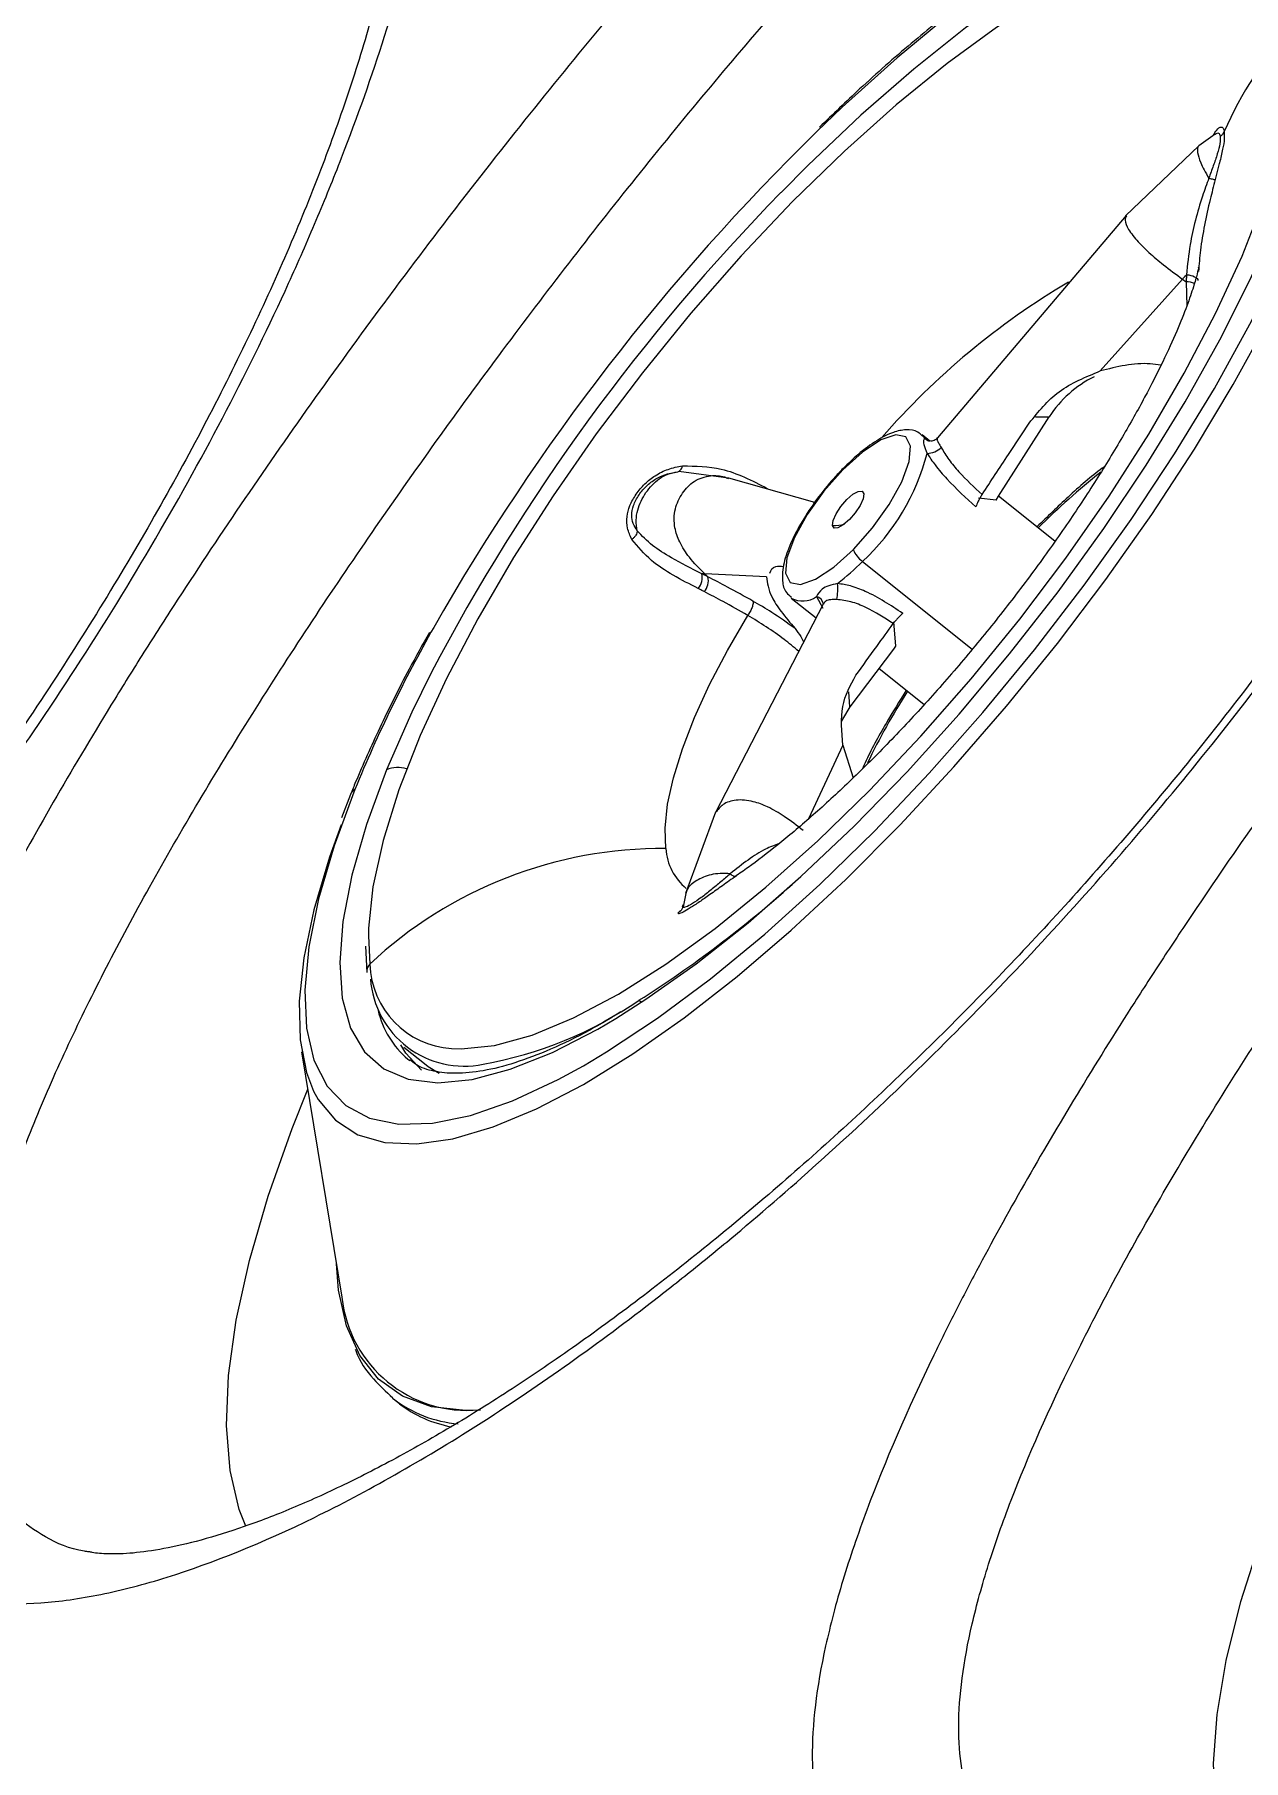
# Model space of a CAD drawing. Extents: x 398 to 508, y 623 to 782.
# Drawn here: x 495.358 to 497.406, y 658.64 to 661.564 of the extents above; entities that cross this region are included whole.
import ezdxf

# ---------------------------------------------------------------- set-up
doc = ezdxf.new("R2010")
doc.units = 0
doc.header["$MEASUREMENT"] = 0
doc.layers.add('GEOMETRY', color=2, linetype='Continuous', lineweight=25)

msp = doc.modelspace()

# ---------------------------------------------------------------- linework, layer by layer
at = {"layer": 'GEOMETRY'}
for p, q in [((497.3582, 661.3952), (497.3301, 661.375)), ((497.3734, 661.3994), (497.3734, 661.3907)), ((497.3303, 661.3751), (497.2063, 661.2567)), ((497.365, 661.3451), (497.358, 661.3181)), ((497.207, 661.2575), (496.8875, 660.8804)), ((497.1633, 660.9938), (497.3026, 661.1494)), ((497.3026, 661.1494), (497.3089, 661.1449)), ((497.3089, 661.1449), (497.3099, 661.1039)), ((496.9909, 660.7815), (497.0769, 660.9162)), ((497.0533, 660.9163), (497.0769, 660.9162)), ((496.8748, 660.8749), (496.8614, 660.8856)), ((496.8666, 660.8793), (496.8614, 660.8856)), ((496.8739, 660.8746), (496.8666, 660.8793)), ((496.4301, 660.8196), (496.4476, 660.8232)), ((496.5335, 660.8124), (496.4492, 660.8233)), ((496.6797, 660.7712), (496.5339, 660.8123)), ((496.9867, 660.7748), (496.9569, 660.7781)), ((496.9867, 660.7748), (496.9909, 660.7815)), ((497.0864, 660.7055), (496.9911, 660.7818)), ((496.5981, 660.6452), (496.4932, 660.6502)), ((496.4987, 660.6451), (496.4932, 660.6502)), ((496.7606, 660.6712), (496.9463, 660.5226)), ((496.6941, 660.599), (496.5114, 660.2458)), ((496.6399, 660.609), (496.6819, 660.5754)), ((496.6824, 660.6116), (496.6933, 660.5922)), ((496.6938, 660.6015), (496.6942, 660.6)), ((496.8128, 660.5686), (496.8165, 660.5274)), ((496.8165, 660.5274), (496.8128, 660.5226)), ((496.8128, 660.5226), (496.7388, 660.4246)), ((496.7884, 660.4902), (496.8652, 660.4287)), ((496.7388, 660.4246), (496.7376, 660.4505)), ((496.7273, 660.3599), (496.6692, 660.2351)), ((496.7273, 660.3599), (496.7445, 660.3043)), ((495.8931, 660.2763), (495.8779, 660.2369)), ((496.5117, 660.2465), (496.4607, 660.1083)), ((496.4616, 660.1112), (496.4566, 660.0862)), ((496.4477, 660.0752), (496.4521, 660.0799)), ((495.9234, 660.0368), (495.9261, 659.9891)), ((495.9187, 660.0194), (495.9207, 659.9745)), ((496.3819, 659.9276), (496.386, 659.9242)), ((495.8104, 659.8405), (495.8787, 659.4245)), ((495.9836, 659.8485), (496.0211, 659.8184)), ((495.9905, 659.8278), (495.9935, 659.8255)), ((495.966, 659.2523), (495.976, 659.2443))]:
    msp.add_line(p, q, dxfattribs=at)
at = {"layer": 'GEOMETRY', "flags": 128}
for points in [[(497.5135, 661.2797), (497.5488, 661.3754), (497.5749, 661.4647), (497.5914, 661.5465), (497.5983, 661.6199), (497.5954, 661.6841), (497.5828, 661.7385), (497.5606, 661.7823), (497.529, 661.8152), (497.4885, 661.8368), (497.4393, 661.8469), (497.3822, 661.8453), (497.3176, 661.832), (497.2464, 661.8072), (497.1692, 661.7712), (497.087, 661.7244), (497.0006, 661.6672), (496.911, 661.6004), (496.8192, 661.5246), (496.7261, 661.4406), (496.6831, 661.3994)], [(497.4598, 661.2466), (497.4937, 661.3389), (497.5184, 661.4248), (497.5336, 661.5031), (497.5391, 661.5729), (497.5349, 661.6335), (497.5209, 661.6841), (497.4974, 661.7241), (497.4647, 661.7531), (497.423, 661.7707), (497.373, 661.7767), (497.3151, 661.7711), (497.2502, 661.7538), (497.1788, 661.7252), (497.1019, 661.6855), (497.0204, 661.6352), (496.9352, 661.575), (496.8474, 661.5054), (496.7579, 661.4273), (496.6678, 661.3417), (496.6225, 661.296)], [(497.1716, 661.6792), (497.1433, 661.6664), (497.0676, 661.6263), (496.9874, 661.5755), (496.9037, 661.5147), (496.8175, 661.4448), (496.7299, 661.3665), (496.6421, 661.2808), (496.555, 661.1889), (496.4699, 661.0918), (496.3877, 660.9909), (496.3096, 660.8873), (496.2365, 660.7825), (496.1692, 660.6776), (496.1088, 660.574), (496.0559, 660.473), (496.0112, 660.376), (495.9752, 660.284), (495.9484, 660.1983), (495.9312, 660.1199), (495.9237, 660.0499), (495.9234, 660.0368)], [(496.0644, 659.8459), (496.0806, 659.8453), (496.1372, 659.8511), (496.201, 659.8687), (496.2712, 659.8977), (496.3469, 659.9379), (496.4271, 659.9887), (496.5108, 660.0494), (496.597, 660.1194), (496.6846, 660.1977), (496.7725, 660.2833), (496.8595, 660.3753), (496.9447, 660.4723), (497.0268, 660.5732), (497.105, 660.6768), (497.1781, 660.7817), (497.2453, 660.8866), (497.3057, 660.9901), (497.3587, 661.0911), (497.4034, 661.1882), (497.4394, 661.2801)], [(496.3426, 659.8968), (496.3937, 659.9293), (496.4788, 659.9895), (496.5667, 660.0591), (496.6562, 660.1372), (496.7463, 660.2228), (496.8359, 660.3149), (496.9241, 660.4126), (497.0096, 660.5146), (497.0917, 660.6197), (497.1692, 660.7267), (497.2413, 660.8344), (497.3072, 660.9415), (497.366, 661.0467), (497.417, 661.1488), (497.4455, 661.2122)], [(496.2879, 659.8168), (496.3271, 659.8401), (496.4135, 659.8973), (496.5031, 659.9641), (496.5949, 660.0399), (496.688, 660.1239), (496.7812, 660.215), (496.8737, 660.3124), (496.9643, 660.415), (497.0521, 660.5215), (497.1361, 660.6309), (497.2155, 660.742), (497.2892, 660.8535), (497.3566, 660.9642), (497.4169, 661.0729), (497.4678, 661.1751)], [(497.3093, 661.1568), (497.3132, 661.1565), (497.3169, 661.1558), (497.3202, 661.1549), (497.3232, 661.1536), (497.3255, 661.1522), (497.3273, 661.1506), (497.3283, 661.1489), (497.3285, 661.1471)], [(495.8307, 659.7739), (495.8385, 659.7597), (495.8675, 659.7244), (495.9053, 659.6999), (495.9514, 659.6865), (496.0054, 659.6842), (496.0666, 659.693), (496.1346, 659.713), (496.2085, 659.7438), (496.2877, 659.7852), (496.3713, 659.8368), (496.4584, 659.898), (496.5482, 659.9681), (496.6398, 660.0465), (496.7321, 660.1324), (496.8243, 660.2249), (496.9154, 660.323), (497.0044, 660.4257), (497.0906, 660.532), (497.1729, 660.6408), (497.2505, 660.7509), (497.3227, 660.8613), (497.3886, 660.9707), (497.4477, 661.0782)], [(496.745, 660.6913), (496.7773, 660.7279), (496.8056, 660.7675), (496.8271, 660.8062), (496.8397, 660.8404), (496.8421, 660.8665), (496.8342, 660.8822), (496.8167, 660.8858), (496.7913, 660.8769), (496.7605, 660.8565), (496.7273, 660.8266)], [(496.8666, 660.8793), (496.8693, 660.8772), (496.8721, 660.8757)], [(496.7273, 660.8266), (496.695, 660.7901), (496.6667, 660.7505), (496.6452, 660.7117), (496.6326, 660.6775), (496.6302, 660.6514), (496.6381, 660.6357), (496.6556, 660.6322), (496.681, 660.641), (496.7118, 660.6614), (496.745, 660.6913)], [(496.7096, 660.7321), (496.7108, 660.7406), (496.7158, 660.7519), (496.724, 660.7643), (496.7339, 660.7759), (496.7442, 660.7849), (496.7533, 660.7899), (496.7598, 660.7903), (496.7626, 660.7859)], [(496.7626, 660.7859), (496.7615, 660.7773), (496.7564, 660.766), (496.7483, 660.7536), (496.7384, 660.742), (496.728, 660.733), (496.719, 660.728), (496.7125, 660.7276), (496.7096, 660.7321)], [(496.4274, 660.1845), (496.426, 660.2195), (496.4303, 660.2597), (496.4401, 660.3047), (496.4553, 660.3539), (496.4758, 660.4066), (496.5014, 660.4624), (496.5316, 660.5203), (496.5661, 660.5798)], [(496.0296, 660.4822), (495.997, 660.4157), (495.9543, 660.3179)], [(496.7388, 660.4246), (496.7265, 660.4039), (496.7243, 660.399)], [(495.9543, 660.3179), (495.9204, 660.2256), (495.8956, 660.1397), (495.8804, 660.0614), (495.8749, 659.9916), (495.8792, 659.931), (495.8932, 659.8804), (495.9167, 659.8404), (495.9494, 659.8114), (495.9911, 659.7938), (496.0411, 659.7878), (496.099, 659.7934), (496.1639, 659.8107), (496.2353, 659.8393), (496.3122, 659.879), (496.3426, 659.8968)], [(495.9006, 660.2848), (495.8653, 660.1891), (495.8392, 660.0998), (495.8227, 660.018), (495.8158, 659.9446), (495.8187, 659.8804), (495.8313, 659.826), (495.8535, 659.7822), (495.8851, 659.7493), (495.9256, 659.7277), (495.9748, 659.7176), (496.0319, 659.7192), (496.0965, 659.7325), (496.1677, 659.7573), (496.2449, 659.7933), (496.2879, 659.8168)], [(495.8771, 660.2248), (495.8576, 660.1699), (495.8313, 660.0811), (495.8141, 659.9995), (495.8062, 659.9259), (495.8077, 659.8609), (495.8185, 659.8053), (495.8307, 659.7739)], [(496.0137, 659.8092), (495.9871, 659.8381), (495.9786, 659.8521)], [(496.0211, 659.8184), (496.025, 659.8154), (496.0432, 659.8042)], [(495.7157, 659.0368), (495.7048, 659.0651), (495.6893, 659.1312), (495.6833, 659.207), (495.6867, 659.2919), (495.6997, 659.3855), (495.7221, 659.4869), (495.7538, 659.5956), (495.7944, 659.7107), (495.8208, 659.7771)], [(496.1135, 659.2332), (496.0878, 659.2326), (496.0305, 659.2391), (495.9813, 659.2569), (495.9406, 659.2859), (495.9089, 659.3257), (495.8862, 659.3761), (495.873, 659.4367), (495.8694, 659.4813)], [(497.372, 658.4933), (497.3712, 658.4961), (497.3583, 658.5604), (497.355, 658.6344), (497.3611, 658.7176), (497.3768, 658.8094), (497.4017, 658.9091), (497.4359, 659.0161), (497.479, 659.1296), (497.4957, 659.1696)]]:
    msp.add_lwpolyline(points, dxfattribs=at)
at = {"layer": 'GEOMETRY'}
for centre, radius, start, end in [((497.9387, 661.1548), 0.616, 136.9707, 156.6004), ((499.3505, 658.6679), 3.8178, 134.3201, 150.3029), ((499.1001, 658.8682), 3.4689, 135.5819, 152.2702), ((497.7698, 660.0299), 1.2955, 120.6549, 138.9363), ((497.3087, 661.11), 0.0349, 66.3628, 89.6851), ((497.2395, 660.8103), 0.1941, 116.3942, 146.9389), ((496.5029, 660.9493), 0.3792, 312.8266, 345.4536), ((496.8682, 660.8918), 0.0378, 272.5421, 312.8487), ((497.9138, 659.8743), 1.2086, 128.3403, 135.0618), ((496.7131, 660.7864), 0.0545, 266.4175, 288.4846), ((496.7859, 660.707), 0.0439, 201.0308, 234.7395), ((496.4614, 660.6434), 0.0277, 318.8755, 14.5762), ((496.4711, 660.6386), 0.0283, 318.877, 13.191), ((496.4823, 660.9425), 0.3886, 307.3878, 315.731), ((496.6367, 660.6248), 0.0821, 347.2037, 6.2627), ((496.6591, 660.6443), 0.0402, 241.435, 305.4366), ((496.6792, 660.5966), 0.0153, 7.9423, 77.8869), ((498.151, 659.3604), 2.4329, 150.4738, 157.6674), ((497.8348, 659.8156), 1.1834, 147.4989, 154.2526), ((495.9732, 660.2788), 0.0434, 69.7186, 115.8749), ((495.9097, 660.2693), 0.018, 120.4101, 157.0675), ((496.4202, 659.4625), 0.7221, 89.4249, 133.1743), ((496.5218, 660.1904), 0.0945, 183.5613, 230.7229), ((495.3079, 661.618), 2.0027, 302.4285, 311.7384), ((495.9377, 659.9765), 0.0171, 132.5866, 182.4219), ((496.0736, 659.9931), 0.1475, 181.5588, 266.4486), ((496.0856, 659.9752), 0.1591, 184.1907, 281.663), ((495.9977, 660.4891), 0.6804, 280.1663, 304.3749), ((496.091, 659.9461), 0.1553, 193.2357, 229.6459), ((496.0912, 659.4465), 0.2136, 185.9275, 275.5294), ((496.0921, 659.4164), 0.2069, 231.9156, 265.3988), ((496.0991, 659.4031), 0.201, 232.237, 259.8493)]:
    msp.add_arc(centre, radius, start, end, dxfattribs=at)
for points, knots in [([(480.1587, 657.8866), (480.4175, 657.8713), (480.677, 657.8643), (481.0021, 657.866), (481.0671, 657.8669), (481.1973, 657.8696), (481.2624, 657.8715), (481.4573, 657.8787), (481.5868, 657.8856), (482.2322, 657.9297), (482.742, 657.9967), (483.4981, 658.1417), (483.7487, 658.1975), (484.0603, 658.2764), (484.1226, 658.2926), (484.2469, 658.326), (484.309, 658.3431), (484.4953, 658.3957), (484.6194, 658.4324), (484.9917, 658.5475), (485.2397, 658.6307), (485.6114, 658.7655), (485.7353, 658.8121), (485.921, 658.8845), (485.9829, 658.9091), (486.1063, 658.9589), (486.1679, 658.9842), (486.7201, 659.2147), (487.1998, 659.4418), (487.786, 659.7526), (487.9026, 659.8161), (488.1344, 659.9458), (488.2497, 660.0119), (488.4787, 660.1471), (488.5923, 660.2162), (488.8178, 660.3575), (488.9298, 660.4297), (489.4851, 660.798), (489.9159, 661.1166), (490.4373, 661.5451), (490.5409, 661.6324), (490.7452, 661.8091), (490.846, 661.8986), (491.1446, 662.1703), (491.3384, 662.3559), (491.9044, 662.9256), (492.2612, 663.3227), (492.934, 664.1513), (493.25, 664.5828), (493.618, 665.1449), (493.6903, 665.2585), (493.7966, 665.4305), (493.8317, 665.4882), (493.9012, 665.6041), (493.9355, 665.6622), (494.0373, 665.8371), (494.1037, 665.9543), (494.2335, 666.1898), (494.297, 666.3081), (494.4831, 666.6646), (494.6015, 666.9046), (494.7703, 667.2678), (494.8251, 667.3895), (494.9052, 667.5728), (494.9315, 667.634), (494.9835, 667.7568), (495.0091, 667.8184), (495.2359, 668.3727), (495.4111, 668.8668), (495.5979, 669.4864), (495.6336, 669.6105), (495.6848, 669.7967), (495.7014, 669.8587), (495.7338, 669.9831), (495.7495, 670.0454), (495.8258, 670.3574), (495.8795, 670.6086), (495.9721, 671.1141), (496.0109, 671.3685), (496.0575, 671.7527), (496.0711, 671.8812), (496.0886, 672.0747), (496.0939, 672.1392), (496.1036, 672.2687), (496.1079, 672.3335), (496.1424, 672.9173), (496.1405, 673.4358), (496.1048, 673.9543)], [0, 0, 0, 0, 0.03125, 0.03125, 0.039063, 0.039063, 0.046875, 0.046875, 0.0625, 0.0625, 0.125, 0.125, 0.15625, 0.15625, 0.164063, 0.164063, 0.171875, 0.171875, 0.1875, 0.1875, 0.21875, 0.21875, 0.234375, 0.234375, 0.242188, 0.242188, 0.25, 0.25, 0.3125, 0.3125, 0.328125, 0.328125, 0.34375, 0.34375, 0.359375, 0.359375, 0.375, 0.375, 0.4375, 0.4375, 0.453125, 0.453125, 0.46875, 0.46875, 0.5, 0.5, 0.5625, 0.5625, 0.625, 0.625, 0.640625, 0.640625, 0.648438, 0.648438, 0.65625, 0.65625, 0.671875, 0.671875, 0.6875, 0.6875, 0.71875, 0.71875, 0.734375, 0.734375, 0.742188, 0.742188, 0.75, 0.75, 0.8125, 0.8125, 0.828125, 0.828125, 0.835938, 0.835938, 0.84375, 0.84375, 0.875, 0.875, 0.90625, 0.90625, 0.921875, 0.921875, 0.929688, 0.929688, 0.9375, 0.9375, 1, 1, 1, 1]), ([(497.749, 662.7834), (497.6812, 662.7638), (497.6088, 662.7333), (497.5125, 662.6817), (497.4929, 662.6707), (497.4532, 662.6473), (497.433, 662.6349), (497.3721, 662.596), (497.3309, 662.5677), (497.2053, 662.4761), (497.1191, 662.406), (497.0077, 662.3073), (496.9852, 662.2869), (496.9402, 662.2454), (496.9176, 662.2242), (496.8499, 662.1595), (496.8046, 662.1147), (496.6684, 661.9759), (496.5771, 661.8773), (496.4618, 661.7465), (496.4388, 661.7201), (496.3931, 661.6669), (496.3704, 661.6402), (496.3024, 661.5594), (496.2576, 661.5049), (496.1686, 661.3945), (496.1246, 661.3386), (496.059, 661.2538), (496.0373, 661.2254), (495.994, 661.1682), (495.9724, 661.1393), (495.8656, 660.9952), (495.7842, 660.8807), (495.6682, 660.7099), (495.6306, 660.6532), (495.5757, 660.5684), (495.5576, 660.5401), (495.522, 660.4837), (495.5045, 660.4555), (495.419, 660.316), (495.3571, 660.2085), (495.2739, 660.0526), (495.2478, 660.0016), (495.2111, 659.9265), (495.1993, 659.9017), (495.1767, 659.8525), (495.1658, 659.8282), (495.1141, 659.709), (495.0811, 659.6201), (495.0443, 659.4962), (495.0341, 659.4565), (495.0222, 659.3992), (495.0188, 659.3805), (495.013, 659.3439), (495.0108, 659.3262), (495.0024, 659.2402), (495.005, 659.1798), (495.0228, 659.1016), (495.0311, 659.0776), (495.0471, 659.0448), (495.0531, 659.0344), (495.0662, 659.0148), (495.0733, 659.0056), (495.0964, 658.9798), (495.114, 658.9649), (495.144, 658.9462), (495.1546, 658.9406), (495.1768, 658.9306), (495.1883, 658.9262), (495.2487, 658.9075), (495.3049, 658.9023), (495.4006, 658.9091), (495.4345, 658.9139), (495.4882, 658.9247), (495.5066, 658.929), (495.5442, 658.9388), (495.5633, 658.9443), (495.6606, 658.9747), (495.7438, 659.0084), (495.8761, 659.0732), (495.9215, 659.0972), (496.0148, 659.15), (496.0621, 659.1785), (496.2055, 659.27), (496.3033, 659.339), (496.428, 659.4354), (496.4531, 659.4552), (496.5035, 659.4958), (496.5289, 659.5167), (496.6046, 659.5803), (496.6548, 659.6242), (496.8047, 659.7601), (496.9035, 659.8564), (497.05, 660.0099), (497.0986, 660.0627), (497.1936, 660.1695), (497.24, 660.2236), (497.3762, 660.3881), (497.463, 660.5005), (497.5662, 660.6448), (497.5866, 660.6739), (497.6266, 660.7321), (497.6462, 660.7611), (497.7037, 660.8482), (497.7403, 660.9061), (497.8455, 661.0793), (497.9092, 661.1944), (497.9806, 661.3374), (497.9944, 661.366), (498.021, 661.4225), (498.0338, 661.4505), (498.0706, 661.5338), (498.0931, 661.5882), (498.1546, 661.7487), (498.1877, 661.8518), (498.2376, 662.0493), (498.2537, 662.1409), (498.2653, 662.2674), (498.267, 662.3078), (498.2664, 662.3656), (498.2657, 662.3844), (498.2632, 662.421), (498.2614, 662.4389), (498.2498, 662.5253), (498.2322, 662.5846), (498.2068, 662.6342)], [0, 0, 0, 0, 0.03125, 0.03125, 0.039063, 0.039063, 0.046875, 0.046875, 0.0625, 0.0625, 0.09375, 0.09375, 0.101563, 0.101563, 0.109375, 0.109375, 0.125, 0.125, 0.15625, 0.15625, 0.164063, 0.164063, 0.171875, 0.171875, 0.1875, 0.1875, 0.203125, 0.203125, 0.210938, 0.210938, 0.21875, 0.21875, 0.25, 0.25, 0.265625, 0.265625, 0.273438, 0.273438, 0.28125, 0.28125, 0.3125, 0.3125, 0.328125, 0.328125, 0.335938, 0.335938, 0.34375, 0.34375, 0.375, 0.375, 0.390625, 0.390625, 0.398438, 0.398438, 0.40625, 0.40625, 0.4375, 0.4375, 0.453125, 0.453125, 0.460938, 0.460938, 0.46875, 0.46875, 0.484375, 0.484375, 0.492188, 0.492188, 0.5, 0.5, 0.53125, 0.53125, 0.546875, 0.546875, 0.554688, 0.554688, 0.5625, 0.5625, 0.59375, 0.59375, 0.609375, 0.609375, 0.625, 0.625, 0.65625, 0.65625, 0.664063, 0.664063, 0.671875, 0.671875, 0.6875, 0.6875, 0.71875, 0.71875, 0.734375, 0.734375, 0.75, 0.75, 0.78125, 0.78125, 0.789063, 0.789063, 0.796875, 0.796875, 0.8125, 0.8125, 0.84375, 0.84375, 0.851563, 0.851563, 0.859375, 0.859375, 0.875, 0.875, 0.90625, 0.90625, 0.9375, 0.9375, 0.953125, 0.953125, 0.960938, 0.960938, 0.96875, 0.96875, 1, 1, 1, 1]), ([(491.4203, 657.9714), (491.4216, 657.971), (491.423, 657.9706), (491.4257, 657.9698), (491.4297, 657.9686), (491.4392, 657.9659), (491.4584, 657.9607), (491.4752, 657.9567), (491.5092, 657.9491), (491.5325, 657.9448), (491.604, 657.934), (491.654, 657.9295), (491.8108, 657.9247), (491.9242, 657.9326), (492.0769, 657.9572), (492.1079, 657.9629), (492.1712, 657.9757), (492.2033, 657.9828), (492.3004, 658.0064), (492.3663, 658.0248), (492.5674, 658.0886), (492.706, 658.1421), (492.8848, 658.2231), (492.9208, 658.2401), (492.9934, 658.2754), (493.0298, 658.2937), (493.1389, 658.3503), (493.2117, 658.3905), (493.4303, 658.5179), (493.5762, 658.6123), (493.7588, 658.7422), (493.7953, 658.7688), (493.8683, 658.8232), (493.9047, 658.8509), (494.0129, 658.9352), (494.0841, 658.9931), (494.2945, 659.1716), (494.4309, 659.2971), (494.5962, 659.4622), (494.6291, 659.4957), (494.6942, 659.5634), (494.7264, 659.5977), (494.8216, 659.7008), (494.883, 659.7702), (495.0617, 659.9806), (495.1734, 660.1236), (495.3034, 660.3058), (495.3289, 660.3424), (495.379, 660.416), (495.4036, 660.453), (495.4753, 660.5635), (495.5204, 660.6368), (495.6482, 660.8555), (495.7233, 660.9999), (495.8046, 661.1782), (495.8202, 661.2138), (495.8501, 661.2847), (495.8645, 661.3201), (495.9053, 661.4252), (495.9295, 661.4937), (495.9936, 661.695), (496.0249, 661.8234), (496.05, 661.9762), (496.0542, 662.0064), (496.0614, 662.0659), (496.0643, 662.0953), (496.0706, 662.1819), (496.0719, 662.2371), (496.0672, 662.3958), (496.0527, 662.4919), (496.0268, 662.5777)], [0, 0, 0, 0, 0.000977, 0.000977, 0.001953, 0.003906, 0.007812, 0.015625, 0.015625, 0.03125, 0.03125, 0.0625, 0.0625, 0.125, 0.125, 0.140625, 0.140625, 0.15625, 0.15625, 0.1875, 0.1875, 0.25, 0.25, 0.265625, 0.265625, 0.28125, 0.28125, 0.3125, 0.3125, 0.375, 0.375, 0.390625, 0.390625, 0.40625, 0.40625, 0.4375, 0.4375, 0.5, 0.5, 0.515625, 0.515625, 0.53125, 0.53125, 0.5625, 0.5625, 0.625, 0.625, 0.640625, 0.640625, 0.65625, 0.65625, 0.6875, 0.6875, 0.75, 0.75, 0.765625, 0.765625, 0.78125, 0.78125, 0.8125, 0.8125, 0.875, 0.875, 0.890625, 0.890625, 0.90625, 0.90625, 0.9375, 0.9375, 1, 1, 1, 1]), ([(495.4502, 658.9932), (495.4476, 658.9935), (495.4187, 658.997), (495.3761, 659.0168), (495.3236, 659.0531), (495.2865, 659.1021), (495.2618, 659.1612), (495.249, 659.2299), (495.2478, 659.3097), (495.2584, 659.3999), (495.2805, 659.4992), (495.3138, 659.6078), (495.3584, 659.7257), (495.4137, 659.8513), (495.4784, 659.9827), (495.5521, 660.1201), (495.635, 660.2639), (495.7254, 660.4115), (495.8215, 660.5607), (495.9232, 660.7116), (496.0309, 660.8651), (496.1422, 661.0177), (496.2553, 661.1671), (496.3703, 661.3136), (496.4882, 661.4582), (496.6062, 661.5973), (496.7227, 661.7287), (496.8379, 661.8528), (496.9536, 661.971), (497.0671, 662.0802), (497.177, 662.1787), (497.2838, 662.2673), (497.3887, 662.3463), (497.5061, 662.4246), (497.6337, 662.4961), (497.7193, 662.5261), (497.7624, 662.5412)], [0, 0, 0, 0, 0.003217, 0.03517, 0.065722, 0.096538, 0.125158, 0.153779, 0.183284, 0.212788, 0.242081, 0.271374, 0.301566, 0.331759, 0.361381, 0.391003, 0.421506, 0.452008, 0.481577, 0.511146, 0.541565, 0.571984, 0.601091, 0.630197, 0.660114, 0.69003, 0.718349, 0.746668, 0.775756, 0.804844, 0.83252, 0.860195, 0.888635, 0.917075, 0.958214, 1, 1, 1, 1]), ([(495.9777, 662.3816), (495.981, 662.3707), (495.9908, 662.3384), (496.0018, 662.2727), (496.0098, 662.1861), (496.011, 662.0894), (496.0049, 661.9839), (495.9909, 661.8701), (495.9686, 661.749), (495.9379, 661.6216), (495.8985, 661.4889), (495.8505, 661.3524), (495.794, 661.2119), (495.7291, 661.0677), (495.6553, 660.919), (495.5727, 660.7667), (495.4817, 660.6117), (495.3825, 660.455), (495.2758, 660.2977), (495.1621, 660.1407), (495.042, 659.9853), (494.9163, 659.8324), (494.7857, 659.683), (494.6509, 659.538), (494.5126, 659.3981), (494.3708, 659.2632), (494.2252, 659.133), (494.0758, 659.007), (493.923, 658.8858), (493.7675, 658.77), (493.6105, 658.6605), (493.4529, 658.5577), (493.2958, 658.4625), (493.1404, 658.3753), (492.9877, 658.2967), (492.8387, 658.2271), (492.6945, 658.1666), (492.556, 658.1154), (492.4231, 658.0734), (492.295, 658.0398), (492.1718, 658.0145), (492.0547, 657.9974), (491.9452, 657.9884), (491.8444, 657.987), (491.7535, 657.9928), (491.6762, 658.0038), (491.6346, 658.0149), (491.6156, 658.02)], [0, 0, 0, 0, 0.011035, 0.032742, 0.054478, 0.076348, 0.098384, 0.12057, 0.142861, 0.165202, 0.187514, 0.209758, 0.231698, 0.253919, 0.276442, 0.29923, 0.322239, 0.345413, 0.368696, 0.392025, 0.415327, 0.438538, 0.461611, 0.484506, 0.507192, 0.529691, 0.552299, 0.575127, 0.598143, 0.621308, 0.644572, 0.667878, 0.69115, 0.714322, 0.737334, 0.760132, 0.782669, 0.804909, 0.826836, 0.848862, 0.871156, 0.893477, 0.915744, 0.937897, 0.95989, 0.981701, 1, 1, 1, 1]), ([(498.1817, 662.3912), (498.1845, 662.3849), (498.1911, 662.37), (498.201, 662.3329), (498.2088, 662.2818), (498.2121, 662.2194), (498.2099, 662.1467), (498.2015, 662.0639), (498.186, 661.972), (498.1632, 661.8719), (498.1327, 661.7646), (498.0945, 661.6516), (498.0486, 661.5335), (497.9951, 661.4107), (497.9338, 661.283), (497.8647, 661.1509), (497.7882, 661.0155), (497.7048, 660.8782), (497.6153, 660.7404), (497.5205, 660.6035), (497.4213, 660.4688), (497.3184, 660.3376), (497.2123, 660.2103), (497.103, 660.0865), (496.9903, 659.9659), (496.8747, 659.849), (496.7571, 659.7366), (496.6386, 659.6299), (496.5205, 659.5298), (496.404, 659.4372), (496.2903, 659.3529), (496.1804, 659.2773), (496.0754, 659.2111), (495.9756, 659.1539), (495.8814, 659.1055), (495.7931, 659.0657), (495.712, 659.0346), (495.6391, 659.012), (495.5759, 658.9975), (495.5231, 658.9903), (495.4828, 658.989), (495.4586, 658.9912), (495.4519, 658.9929), (495.4502, 658.9933)], [0, 0, 0, 0, 0.017236, 0.040835, 0.064212, 0.087706, 0.111528, 0.135726, 0.160261, 0.185054, 0.210007, 0.235018, 0.259859, 0.284831, 0.310293, 0.336156, 0.362317, 0.388665, 0.415083, 0.441422, 0.467573, 0.493451, 0.519031, 0.544577, 0.570439, 0.596539, 0.622798, 0.649125, 0.675396, 0.701505, 0.727361, 0.752883, 0.778005, 0.80267, 0.827352, 0.851889, 0.876255, 0.900346, 0.924063, 0.947331, 0.97014, 0.992615, 1, 1, 1, 1]), ([(499.5806, 662.2137), (499.5246, 662.2081), (499.4638, 662.1928), (499.3655, 662.1556), (499.3315, 662.1408), (499.2787, 662.115), (499.2608, 662.1058), (499.2245, 662.0862), (499.2061, 662.0759), (499.1134, 662.0216), (499.0363, 661.9697), (498.9162, 661.8799), (498.8754, 661.8479), (498.7923, 661.7798), (498.7498, 661.7435), (498.6222, 661.6306), (498.5363, 661.5493), (498.4061, 661.4189), (498.3624, 661.374), (498.2966, 661.3045), (498.2745, 661.281), (498.2303, 661.2332), (498.2082, 661.209), (498.0983, 661.0874), (498.0117, 660.9871), (497.8836, 660.8326), (497.8412, 660.7805), (497.778, 660.7011), (497.7571, 660.6745), (497.7152, 660.6209), (497.6944, 660.594), (497.5915, 660.4594), (497.5127, 660.3521), (497.3996, 660.1915), (497.3627, 660.138), (497.3088, 660.0579), (497.291, 660.0312), (497.256, 659.9778), (497.2386, 659.9511), (497.1538, 659.8188), (497.0915, 659.7161), (497.0063, 659.5666), (496.9793, 659.5175), (496.9409, 659.445), (496.9285, 659.421), (496.9043, 659.3734), (496.8926, 659.3498), (496.8364, 659.2335), (496.7985, 659.1461), (496.7526, 659.0229), (496.739, 658.9832), (496.7215, 658.9256), (496.7162, 658.9068), (496.7064, 658.8697), (496.702, 658.8515), (496.6825, 658.7632), (496.675, 658.7), (496.6757, 658.6159), (496.678, 658.5897), (496.6844, 658.5531), (496.6871, 658.5413), (496.6918, 658.5244), (496.6944, 658.5161), (496.6978, 658.5067), (496.6993, 658.5028), (496.7003, 658.5001), (496.7008, 658.4988), (496.7013, 658.4976)], [0, 0, 0, 0, 0.0625, 0.0625, 0.09375, 0.09375, 0.109375, 0.109375, 0.125, 0.125, 0.1875, 0.1875, 0.21875, 0.21875, 0.25, 0.25, 0.3125, 0.3125, 0.34375, 0.34375, 0.359375, 0.359375, 0.375, 0.375, 0.4375, 0.4375, 0.46875, 0.46875, 0.484375, 0.484375, 0.5, 0.5, 0.5625, 0.5625, 0.59375, 0.59375, 0.609375, 0.609375, 0.625, 0.625, 0.6875, 0.6875, 0.71875, 0.71875, 0.734375, 0.734375, 0.75, 0.75, 0.8125, 0.8125, 0.84375, 0.84375, 0.859375, 0.859375, 0.875, 0.875, 0.9375, 0.9375, 0.96875, 0.96875, 0.984375, 0.984375, 0.992187, 0.996094, 0.998047, 0.998047, 1, 1, 1, 1]), ([(496.9456, 658.5643), (496.9306, 658.6021), (496.9234, 658.6467), (496.9237, 658.749), (496.9313, 658.8066), (496.9501, 658.8873), (496.9543, 658.9039), (496.9636, 658.9376), (496.9687, 658.9548), (496.9853, 659.0074), (496.9981, 659.0436), (497.0412, 659.1559), (497.0765, 659.2355), (497.1288, 659.3414), (497.1397, 659.3629), (497.162, 659.4063), (497.1735, 659.4281), (497.209, 659.4941), (497.234, 659.5388), (497.3125, 659.6748), (497.3698, 659.7682), (497.4475, 659.8886), (497.4634, 659.9129), (497.4955, 659.9614), (497.5117, 659.9857), (497.561, 660.0586), (497.5947, 660.1073), (497.6979, 660.2535), (497.7696, 660.3513), (497.8632, 660.4738), (497.8821, 660.4984), (497.9201, 660.5473), (497.9392, 660.5716), (497.9965, 660.6439), (498.035, 660.6916), (498.1513, 660.8327), (498.2298, 660.9244), (498.3295, 661.0358), (498.3495, 661.058), (498.3896, 661.1018), (498.4096, 661.1234), (498.4693, 661.1872), (498.5089, 661.2284), (498.627, 661.3483), (498.7049, 661.4231), (498.8208, 661.5272), (498.8594, 661.5607), (498.9349, 661.6236), (498.9719, 661.6531), (499.0811, 661.7363), (499.1512, 661.7843), (499.2356, 661.8346), (499.2523, 661.8441), (499.2854, 661.8623), (499.3017, 661.8708), (499.3497, 661.8947), (499.3806, 661.9084), (499.4701, 661.9428), (499.5255, 661.957), (499.5764, 661.9621)], [0, 0, 0, 0, 0.0625, 0.0625, 0.125, 0.125, 0.140625, 0.140625, 0.15625, 0.15625, 0.1875, 0.1875, 0.25, 0.25, 0.265625, 0.265625, 0.28125, 0.28125, 0.3125, 0.3125, 0.375, 0.375, 0.390625, 0.390625, 0.40625, 0.40625, 0.4375, 0.4375, 0.5, 0.5, 0.515625, 0.515625, 0.53125, 0.53125, 0.5625, 0.5625, 0.625, 0.625, 0.640625, 0.640625, 0.65625, 0.65625, 0.6875, 0.6875, 0.75, 0.75, 0.78125, 0.78125, 0.8125, 0.8125, 0.875, 0.875, 0.890625, 0.890625, 0.90625, 0.90625, 0.9375, 0.9375, 1, 1, 1, 1]), ([(497.0872, 661.7292), (497.0631, 661.7138), (497.0118, 661.6809), (496.9299, 661.6202), (496.8434, 661.5499), (496.7623, 661.4788), (496.7103, 661.4286), (496.6876, 661.4067)], [0, 0, 0, 0, 0.190444, 0.405465, 0.619919, 0.833954, 1, 1, 1, 1]), ([(497.3546, 661.3926), (497.3566, 661.396), (497.3614, 661.4042), (497.3676, 661.408), (497.3719, 661.4063), (497.3729, 661.4016), (497.3734, 661.3994)], [0, 0, 0, 0, 0.23197, 0.558617, 0.790405, 1, 1, 1, 1]), ([(497.3665, 661.3912), (497.3666, 661.3875), (497.3667, 661.3801), (497.3618, 661.3615), (497.3548, 661.3414), (497.3498, 661.3276), (497.3472, 661.3205)], [0, 0, 0, 0, 0.247356, 0.492706, 0.743429, 1, 1, 1, 1]), ([(497.3582, 661.3952), (497.3602, 661.3963), (497.3645, 661.3987), (497.3658, 661.3939), (497.3665, 661.3912)], [0, 0, 0, 0, 0.454496, 1, 1, 1, 1]), ([(497.3734, 661.3907), (497.3734, 661.3894), (497.3735, 661.3842), (497.3706, 661.3688), (497.3674, 661.3542), (497.3651, 661.3455), (497.365, 661.3451)], [0, 0, 0, 0, 0.124069, 0.523691, 0.979564, 1, 1, 1, 1]), ([(497.3665, 661.3912), (497.3679, 661.3923), (497.3709, 661.3946), (497.3725, 661.3978), (497.3734, 661.3994)], [0, 0, 0, 0, 0.492502, 1, 1, 1, 1]), ([(497.3304, 661.3749), (497.3302, 661.3748), (497.3273, 661.374), (497.3276, 661.3648), (497.3313, 661.3505), (497.3388, 661.3345), (497.3444, 661.3253), (497.3472, 661.3205)], [0, 0, 0, 0, 0.027153, 0.345791, 0.664428, 0.827109, 1, 1, 1, 1]), ([(497.3472, 661.3205), (497.3436, 661.3104), (497.335, 661.2865), (497.3239, 661.2488), (497.3141, 661.2042), (497.311, 661.1738), (497.3093, 661.1568)], [0, 0, 0, 0, 0.182524, 0.429956, 0.681794, 1, 1, 1, 1]), ([(497.358, 661.3181), (497.3551, 661.3068), (497.3484, 661.2809), (497.3396, 661.2409), (497.3325, 661.2001), (497.3307, 661.1744), (497.3298, 661.1625)], [0, 0, 0, 0, 0.209797, 0.485441, 0.759941, 1, 1, 1, 1]), ([(497.3472, 661.3205), (497.3486, 661.3202), (497.3513, 661.3195), (497.3546, 661.3187), (497.357, 661.3182), (497.3577, 661.3181), (497.358, 661.3181)], [0, 0, 0, 0, 0.246153, 0.50002, 0.753876, 1, 1, 1, 1]), ([(497.2077, 661.2569), (497.2065, 661.2547), (497.2039, 661.2497), (497.2101, 661.2339), (497.2256, 661.2138), (497.247, 661.193), (497.2726, 661.1715), (497.2918, 661.1573), (497.3026, 661.1494)], [0, 0, 0, 0, 0.131566, 0.290374, 0.462931, 0.603232, 0.7782, 1, 1, 1, 1]), ([(497.3299, 661.1694), (497.33, 661.1696), (497.3301, 661.1703), (497.3278, 661.1591), (497.3216, 661.1373), (497.3104, 661.1044), (497.2933, 661.0616), (497.2696, 661.0095), (497.2389, 660.9491), (497.2012, 660.8818), (497.1569, 660.8091), (497.1065, 660.7328), (497.0509, 660.6546), (496.9909, 660.5761), (496.9279, 660.4992), (496.8631, 660.4255), (496.798, 660.3564), (496.7342, 660.2934), (496.6731, 660.2376), (496.617, 660.1905), (496.5733, 660.1567), (496.5517, 660.1421), (496.5443, 660.137)], [0, 0, 0, 0, 0.02083, 0.060787, 0.102535, 0.146604, 0.193238, 0.242434, 0.293998, 0.347619, 0.40293, 0.459553, 0.517129, 0.57532, 0.633811, 0.69227, 0.75033, 0.807682, 0.863996, 0.918925, 0.972116, 1, 1, 1, 1]), ([(497.3026, 661.1494), (497.3038, 661.1508), (497.306, 661.1533), (497.3083, 661.1557), (497.3093, 661.1568)], [0, 0, 0, 0, 0.56, 1, 1, 1, 1]), ([(497.3093, 661.1568), (497.3092, 661.1546), (497.3091, 661.1506), (497.309, 661.1466), (497.3089, 661.1449)], [0, 0, 0, 0, 0.560236, 1, 1, 1, 1]), ([(497.2661, 661.0037), (497.2601, 661.0046), (497.2256, 661.0094), (497.1915, 661.0008), (497.1633, 660.9938)], [0, 0, 0, 0, 0.175019, 1, 1, 1, 1]), ([(497.043, 660.9055), (497.0584, 660.9248), (497.0898, 660.9639), (497.1386, 660.9838), (497.1633, 660.9938)], [0, 0, 0, 0, 0.493307, 1, 1, 1, 1]), ([(496.8614, 660.8838), (496.8592, 660.8861), (496.8521, 660.8934), (496.8338, 660.8951), (496.8114, 660.8906), (496.7844, 660.8768), (496.7553, 660.8554), (496.7361, 660.8368), (496.7278, 660.8288)], [0, 0, 0, 0, 0.071421, 0.233142, 0.401821, 0.611546, 0.832391, 1, 1, 1, 1]), ([(496.8666, 660.8793), (496.8656, 660.8786), (496.8636, 660.8771), (496.8638, 660.8689), (496.8676, 660.8596), (496.8699, 660.8541)], [0, 0, 0, 0, 0.295814, 0.575948, 1, 1, 1, 1]), ([(496.8874, 660.8807), (496.8862, 660.8794), (496.8833, 660.876), (496.8767, 660.8743), (496.8736, 660.8756), (496.8724, 660.8761)], [0, 0, 0, 0, 0.287804, 0.728273, 1, 1, 1, 1]), ([(496.8876, 660.8804), (496.8876, 660.8804), (496.887, 660.8801), (496.8866, 660.8786), (496.8869, 660.8759), (496.8896, 660.8716), (496.8924, 660.8668), (496.8939, 660.8641)], [0, 0, 0, 0, 0.028716, 0.205713, 0.375969, 0.661322, 1, 1, 1, 1]), ([(496.963, 660.7846), (496.978, 660.8071), (497.0047, 660.8473), (497.0313, 660.8877), (497.043, 660.9055)], [0, 0, 0, 0, 0.561975, 1, 1, 1, 1]), ([(496.8699, 660.8541), (496.8743, 660.8475), (496.8843, 660.8326), (496.9119, 660.8006), (496.9361, 660.7787), (496.9527, 660.7636)], [0, 0, 0, 0, 0.194071, 0.442808, 1, 1, 1, 1]), ([(496.8939, 660.8641), (496.898, 660.8573), (496.9066, 660.8429), (496.9301, 660.8152), (496.9497, 660.7969), (496.963, 660.7846)], [0, 0, 0, 0, 0.22843, 0.478519, 1, 1, 1, 1]), ([(496.3699, 660.7085), (496.3669, 660.7147), (496.3614, 660.7262), (496.3605, 660.7459), (496.3656, 660.7659), (496.3765, 660.7851), (496.3912, 660.803), (496.41, 660.8178), (496.432, 660.8287), (496.4474, 660.8315), (496.4555, 660.8331)], [0, 0, 0, 0, 0.145851, 0.274099, 0.386878, 0.500542, 0.613822, 0.727127, 0.855363, 1, 1, 1, 1]), ([(496.3788, 660.7232), (496.3763, 660.7271), (496.3715, 660.7349), (496.3687, 660.749), (496.3715, 660.766), (496.3813, 660.7842), (496.3955, 660.8009), (496.4129, 660.8133), (496.4243, 660.8175), (496.4301, 660.8196)], [0, 0, 0, 0, 0.147144, 0.290969, 0.431676, 0.573577, 0.715463, 0.856176, 1, 1, 1, 1]), ([(496.3788, 660.7232), (496.3779, 660.7292), (496.3763, 660.7409), (496.38, 660.7636), (496.3925, 660.7886), (496.4112, 660.809), (496.4307, 660.82), (496.4418, 660.8221), (496.4476, 660.8232)], [0, 0, 0, 0, 0.132137, 0.256471, 0.5, 0.743529, 0.867863, 1, 1, 1, 1]), ([(496.4476, 660.8232), (496.4484, 660.8234), (496.4502, 660.8238), (496.4525, 660.826), (496.4544, 660.829), (496.4552, 660.8318), (496.4555, 660.8331)], [0, 0, 0, 0, 0.246142, 0.500005, 0.753865, 1, 1, 1, 1]), ([(496.4555, 660.8331), (496.4777, 660.8327), (496.5272, 660.8319), (496.5735, 660.8081), (496.5991, 660.795)], [0, 0, 0, 0, 0.446778, 1, 1, 1, 1]), ([(496.7278, 660.8288), (496.7224, 660.8232), (496.7067, 660.8068), (496.6821, 660.7762), (496.657, 660.7385), (496.6378, 660.7017), (496.6259, 660.6675), (496.6235, 660.6408), (496.6282, 660.6199), (496.6371, 660.613), (496.6403, 660.6106)], [0, 0, 0, 0, 0.076379, 0.222593, 0.369198, 0.516657, 0.666661, 0.822966, 0.937106, 1, 1, 1, 1]), ([(497.1701, 660.8317), (497.1689, 660.8308), (497.1489, 660.8162), (497.1104, 660.7826), (497.0736, 660.7468), (497.0561, 660.7297)], [0, 0, 0, 0, 0.032895, 0.540876, 1, 1, 1, 1]), ([(496.4932, 660.6502), (496.4842, 660.6592), (496.468, 660.6752), (496.4508, 660.7019), (496.4408, 660.7297), (496.4412, 660.7599), (496.4545, 660.7876), (496.4751, 660.8093), (496.5014, 660.8176), (496.5217, 660.8165), (496.5313, 660.8126), (496.5336, 660.8117)], [0, 0, 0, 0, 0.160056, 0.286317, 0.387561, 0.512082, 0.626682, 0.741281, 0.865802, 0.967046, 1, 1, 1, 1]), ([(496.963, 660.7846), (496.9619, 660.7827), (496.9596, 660.7792), (496.9566, 660.7734), (496.9541, 660.7679), (496.9532, 660.7651), (496.9527, 660.7636)], [0, 0, 0, 0, 0.265259, 0.518044, 0.761013, 1, 1, 1, 1]), ([(496.3788, 660.7232), (496.3786, 660.722), (496.3783, 660.7195), (496.3765, 660.7156), (496.3738, 660.7118), (496.3712, 660.7096), (496.3699, 660.7085)], [0, 0, 0, 0, 0.232227, 0.480789, 0.739393, 1, 1, 1, 1]), ([(496.4823, 660.6252), (496.4535, 660.6399), (496.4071, 660.6635), (496.3801, 660.6962), (496.3699, 660.7085)], [0, 0, 0, 0, 0.623428, 1, 1, 1, 1]), ([(496.4883, 660.6504), (496.4706, 660.6594), (496.4401, 660.6749), (496.4025, 660.6981), (496.3869, 660.7146), (496.3788, 660.7232)], [0, 0, 0, 0, 0.398585, 0.689275, 1, 1, 1, 1]), ([(496.4932, 660.6502), (496.4923, 660.6502), (496.4906, 660.6503), (496.489, 660.6504), (496.4883, 660.6504)], [0, 0, 0, 0, 0.56, 1, 1, 1, 1]), ([(496.4987, 660.6451), (496.4968, 660.6461), (496.4933, 660.6479), (496.4898, 660.6496), (496.4883, 660.6504)], [0, 0, 0, 0, 0.559876, 1, 1, 1, 1]), ([(496.5748, 660.6041), (496.5604, 660.6122), (496.5347, 660.6265), (496.5097, 660.6394), (496.4987, 660.6451)], [0, 0, 0, 0, 0.560335, 1, 1, 1, 1]), ([(496.5981, 660.6452), (496.5993, 660.6347), (496.6011, 660.6184), (496.6217, 660.5862), (496.6379, 660.5673), (496.6462, 660.5576)], [0, 0, 0, 0, 0.473529, 0.73037, 1, 1, 1, 1]), ([(496.6037, 660.6514), (496.6056, 660.6564), (496.6088, 660.6643), (496.6222, 660.6632), (496.6271, 660.6628)], [0, 0, 0, 0, 0.632356, 1, 1, 1, 1]), ([(496.4925, 660.62), (496.4906, 660.621), (496.4872, 660.6227), (496.4838, 660.6244), (496.4823, 660.6252)], [0, 0, 0, 0, 0.559764, 1, 1, 1, 1]), ([(496.5661, 660.5798), (496.5522, 660.5877), (496.5273, 660.6018), (496.5031, 660.6144), (496.4925, 660.62)], [0, 0, 0, 0, 0.560391, 1, 1, 1, 1]), ([(496.7183, 660.6337), (496.7131, 660.6326), (496.703, 660.6305), (496.6895, 660.6234), (496.6851, 660.616), (496.6824, 660.6116)], [0, 0, 0, 0, 0.295725, 0.576123, 1, 1, 1, 1]), ([(496.8286, 660.5831), (496.8083, 660.5966), (496.7808, 660.6149), (496.7418, 660.63), (496.7256, 660.6326), (496.7183, 660.6337)], [0, 0, 0, 0, 0.608379, 0.823294, 1, 1, 1, 1]), ([(496.5748, 660.6041), (496.575, 660.6028), (496.5753, 660.6008), (496.5745, 660.5968), (496.5735, 660.5933), (496.572, 660.5897), (496.5697, 660.585), (496.5675, 660.5819), (496.5661, 660.5798)], [0, 0, 0, 0, 0.240748, 0.370382, 0.502553, 0.634347, 0.762901, 1, 1, 1, 1]), ([(496.6462, 660.5576), (496.6331, 660.5669), (496.6094, 660.5838), (496.5855, 660.5978), (496.5748, 660.6041)], [0, 0, 0, 0, 0.550605, 1, 1, 1, 1]), ([(496.7168, 660.6066), (496.7142, 660.6066), (496.7097, 660.6066), (496.7042, 660.6062), (496.7002, 660.6051), (496.6964, 660.6028), (496.6951, 660.6003), (496.6943, 660.5989)], [0, 0, 0, 0, 0.248549, 0.43776, 0.605869, 0.767651, 1, 1, 1, 1]), ([(496.8127, 660.566), (496.7976, 660.5757), (496.7752, 660.5899), (496.7421, 660.6036), (496.7249, 660.6056), (496.7168, 660.6066)], [0, 0, 0, 0, 0.521467, 0.771559, 1, 1, 1, 1]), ([(496.6526, 660.5188), (496.6443, 660.5257), (496.6172, 660.5485), (496.5871, 660.567), (496.5661, 660.5798)], [0, 0, 0, 0, 0.303329, 1, 1, 1, 1]), ([(496.6462, 660.5576), (496.6496, 660.5532), (496.6549, 660.5464), (496.6592, 660.5378), (496.6608, 660.5347)], [0, 0, 0, 0, 0.639259, 1, 1, 1, 1]), ([(496.7491, 660.4782), (496.761, 660.4945), (496.7824, 660.5239), (496.8034, 660.5531), (496.8127, 660.566)], [0, 0, 0, 0, 0.557908, 1, 1, 1, 1]), ([(496.8286, 660.5831), (496.8272, 660.5818), (496.8243, 660.5792), (496.8199, 660.5747), (496.8157, 660.57), (496.8137, 660.5674), (496.8127, 660.566)], [0, 0, 0, 0, 0.239009, 0.48193, 0.734651, 1, 1, 1, 1]), ([(496.0268, 660.5507), (496.0151, 660.5299), (495.9843, 660.475), (495.9425, 660.3902), (495.911, 660.3201), (495.896, 660.2833), (495.8931, 660.2763)], [0, 0, 0, 0, 0.2176303, 0.5771104, 0.9187902, 1, 1, 1, 1]), ([(496.7273, 660.3599), (496.7254, 660.3827), (496.7215, 660.4283), (496.7399, 660.4615), (496.7491, 660.4782)], [0, 0, 0, 0, 0.499899, 1, 1, 1, 1]), ([(496.8347, 660.4531), (496.8231, 660.4343), (496.7972, 660.3927), (496.7728, 660.348), (496.762, 660.3235), (496.7606, 660.3202)], [0, 0, 0, 0, 0.415751, 0.921244, 1, 1, 1, 1]), ([(496.66, 660.2152), (496.6495, 660.2235), (496.6307, 660.2383), (496.6019, 660.255), (496.5737, 660.2659), (496.546, 660.2685), (496.5232, 660.2608), (496.5154, 660.2506), (496.5116, 660.2456)], [0, 0, 0, 0, 0.217488, 0.389055, 0.526628, 0.69583, 0.851552, 1, 1, 1, 1]), ([(496.6192, 660.193), (496.6116, 660.1902), (496.5844, 660.1804), (496.5566, 660.1581), (496.5366, 660.142)], [0, 0, 0, 0, 0.280981, 1, 1, 1, 1]), ([(496.5464, 660.1381), (496.5387, 660.1327), (496.5242, 660.1226), (496.5028, 660.1071), (496.4838, 660.0938), (496.4681, 660.0835), (496.4559, 660.0766), (496.4491, 660.0737), (496.4487, 660.0745), (496.4486, 660.0748)], [0, 0, 0, 0, 0.183384, 0.344644, 0.486532, 0.629192, 0.771791, 0.9137, 1, 1, 1, 1]), ([(496.5366, 660.142), (496.5313, 660.1376), (496.5208, 660.1288), (496.5042, 660.1146), (496.4871, 660.1011), (496.472, 660.0909), (496.4605, 660.0847), (496.4557, 660.0847), (496.4555, 660.0874), (496.4571, 660.0898), (496.4574, 660.0901)], [0, 0, 0, 0, 0.143887, 0.284526, 0.42212, 0.560871, 0.699621, 0.837215, 0.977854, 1, 1, 1, 1]), ([(496.5366, 660.142), (496.5307, 660.1424), (496.5192, 660.143), (496.4987, 660.1399), (496.4787, 660.1311), (496.4643, 660.1194), (496.4617, 660.1107), (496.461, 660.1082)], [0, 0, 0, 0, 0.157299, 0.305308, 0.59521, 0.885112, 1, 1, 1, 1]), ([(496.5366, 660.142), (496.5376, 660.1412), (496.5395, 660.1396), (496.5423, 660.138), (496.5447, 660.1374), (496.5459, 660.1378), (496.5464, 660.1381)], [0, 0, 0, 0, 0.232227, 0.480789, 0.739394, 1, 1, 1, 1]), ([(496.456, 660.0867), (496.4556, 660.085), (496.4547, 660.0818), (496.4527, 660.079), (496.4517, 660.0777)], [0, 0, 0, 0, 0.492119, 1, 1, 1, 1]), ([(496.3513, 659.9079), (496.3335, 659.8973), (496.2918, 659.8723), (496.2315, 659.8435), (496.1708, 659.8203), (496.117, 659.8069), (496.0708, 659.8025), (496.0331, 659.8067), (496.0079, 659.8148), (495.9971, 659.824), (495.9935, 659.8271)], [0, 0, 0, 0, 0.102986, 0.242062, 0.380316, 0.517665, 0.654382, 0.791327, 0.931254, 1, 1, 1, 1]), ([(495.9013, 659.3364), (495.9015, 659.3358), (495.9083, 659.3163), (495.9286, 659.2873), (495.9535, 659.2646), (495.9647, 659.2544)], [0, 0, 0, 0, 0.0181774, 0.5575844, 1, 1, 1, 1])]:
    msp.add_open_spline(points, degree=3, knots=knots, dxfattribs=at)

doc.saveas('drawing.dxf')
